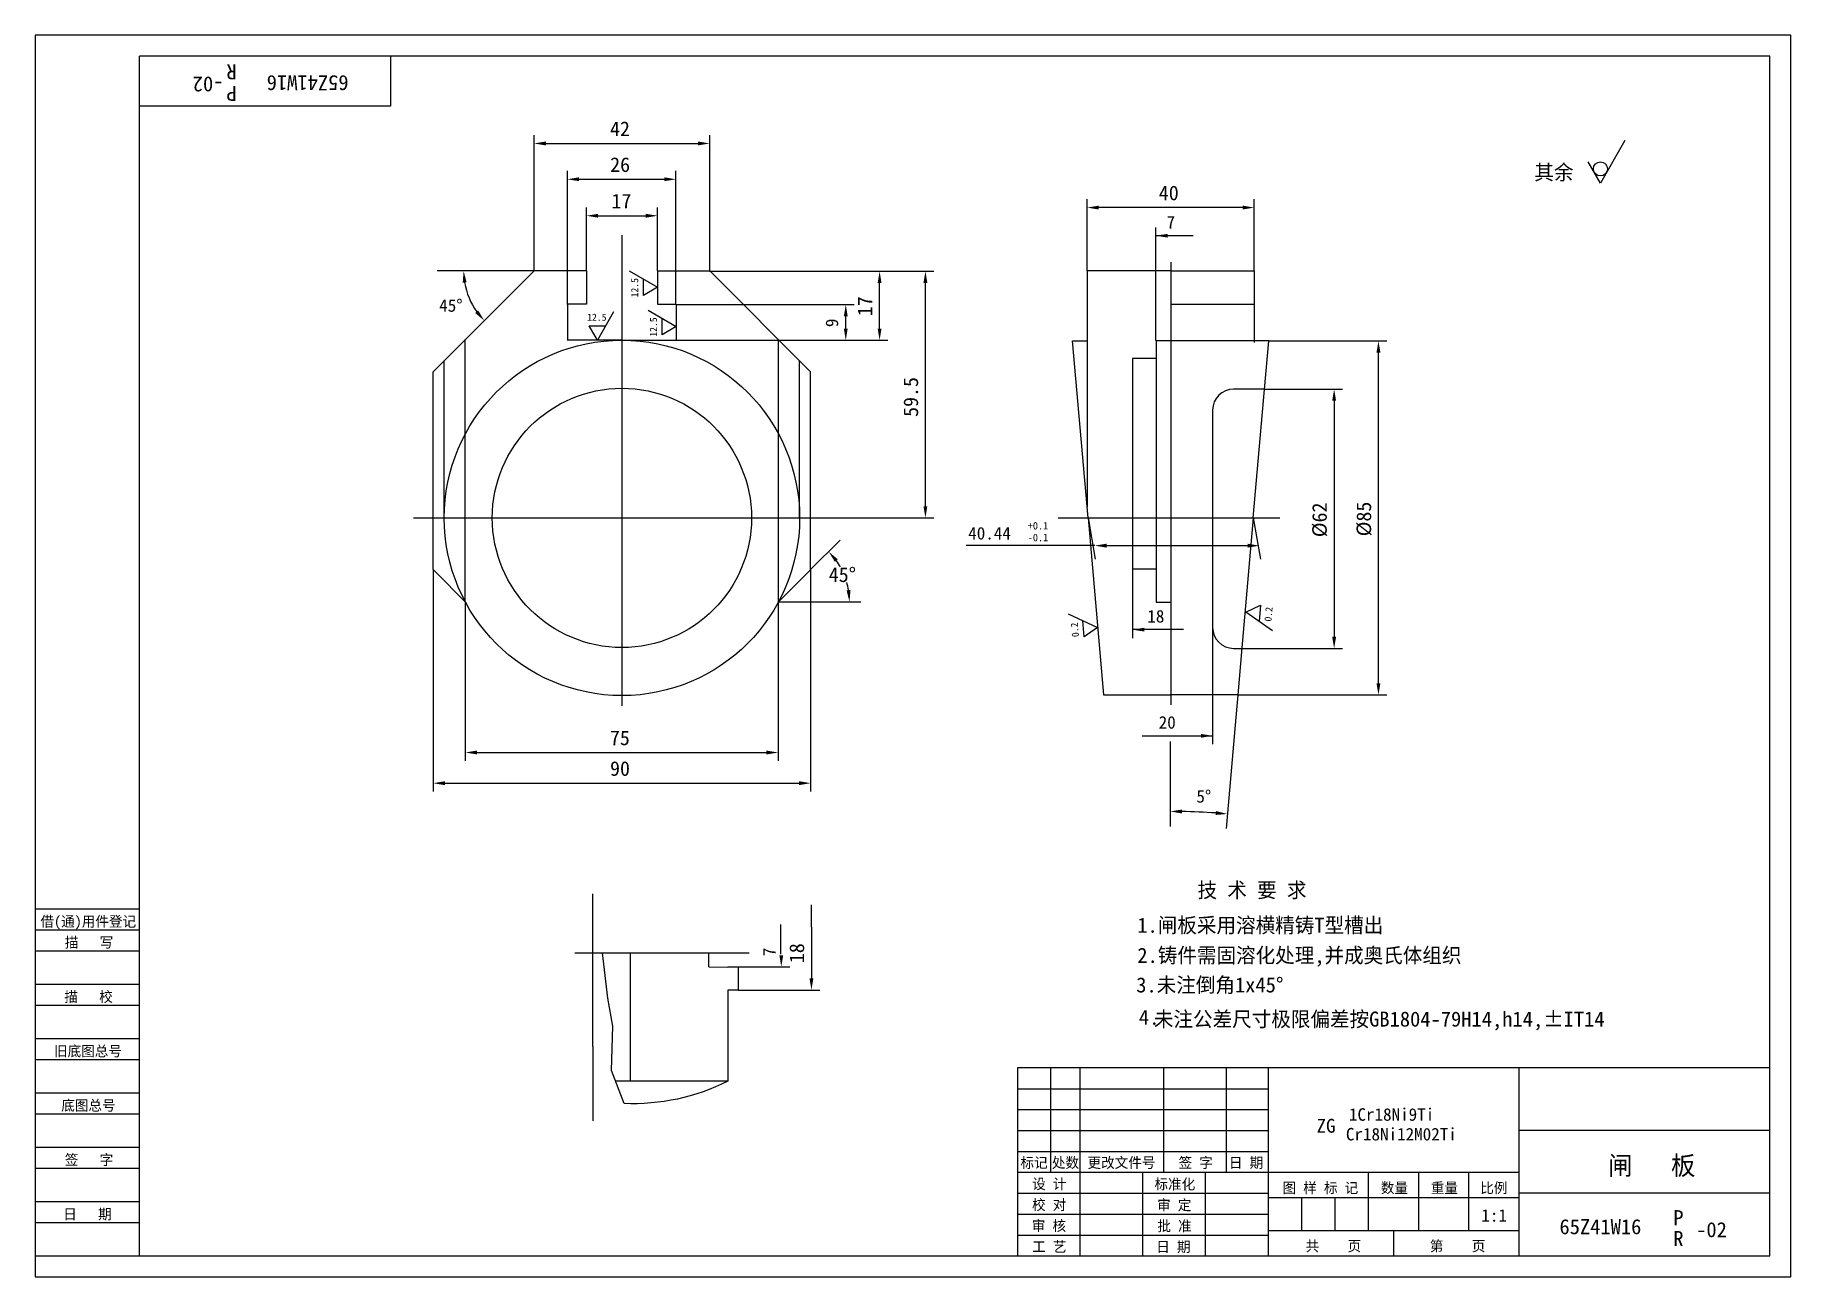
# Model space of a CAD drawing. Header units: metres. Extents: x 0 to 420, y 0 to 297.
import ezdxf

# ---------------------------------------------------------------- set-up
doc = ezdxf.new("R2010")
doc.units = ezdxf.units.M
for name, color, linetype in [('B', 3, 'Continuous'), ('C', 6, 'Continuous'), ('D', 1, 'Continuous'), ('FL', 5, 'Continuous'), ('HA', 5, 'Continuous'), ('T', 7, 'Continuous'), ('TL', 4, 'Continuous')]:
    doc.layers.add(name, color=color, linetype=linetype)

# ---------------------------------------------------------------- blocks, each defined once
blk = doc.blocks.new('TUKUN3')
at = {"layer": 'FL'}
for p, q in [((420, 297), (0, 297)), ((0, 297), (0, 0)), ((420, 0), (420, 297)), ((0, 78), (25, 78)), ((0, 70), (25, 70)), ((0, 65), (25, 65)), ((0, 57), (25, 57)), ((0, 52), (25, 52)), ((243, 25), (243, 50)), ((250, 5), (250, 50)), ((270, 25), (270, 50)), ((285, 25), (285, 50)), ((0, 44), (25, 44)), ((235, 45), (295, 45)), ((0, 39), (25, 39)), ((235, 40), (295, 40)), ((235, 35), (295, 35)), ((0, 31), (25, 31)), ((235, 30), (295, 30)), ((0, 26), (25, 26)), ((280, 5), (280, 25)), ((0, 18), (25, 18)), ((235, 20), (295, 20)), ((0, 13), (25, 13)), ((235, 15), (295, 15)), ((235, 10), (295, 10)), ((0, 0), (420, 0))]:
    blk.add_line(p, q, dxfattribs=at)
at = {"layer": 'TL'}
for p, q in [((415, 292), (25, 292)), ((25, 5), (25, 292)), ((85, 292), (85, 280)), ((415, 5), (415, 292)), ((85, 280), (25, 280)), ((0, 88), (25, 88)), ((0, 83), (25, 83)), ((415, 50), (235, 50)), ((235, 50), (235, 5)), ((295, 5), (295, 50)), ((355, 5), (355, 50)), ((415, 35), (355, 35)), ((355, 25), (235, 25)), ((265, 5), (265, 25)), ((319, 11), (319, 25)), ((331, 11), (331, 25)), ((343, 11), (343, 25)), ((295, 19), (355, 19)), ((303, 11), (303, 19)), ((311, 11), (311, 19)), ((415, 20), (355, 20)), ((355, 11), (295, 11)), ((325, 5), (325, 11)), ((0, 5), (415, 5))]:
    blk.add_line(p, q, dxfattribs=at)
at = {"layer": 'T'}
for s, p in [('借(通)用件登记', (1.26, 83.76)), ('描   写', (7.09, 78.76)), ('描   校', (6.98, 65.76)), ('旧底图总号', (4.52, 52.76)), ('底图总号', (6.25, 39.76)), ('签   字', (7.1, 26.76)), ('标记', (235.71, 26.07)), ('处数', (243.22, 26.07)), ('更改文件号', (251.75, 26.07)), ('签 字', (273.53, 26.07)), ('日 期', (285.57, 26.07)), ('设 计', (238.5, 20.99)), ('标准化', (267.77, 20.93)), ('图 样 标 记', (298.4, 20.04)), ('数量', (321.92, 20.04)), ('重量', (333.88, 20.04)), ('比例', (345.7, 20.04)), ('校 对', (238.48, 15.99)), ('审 定', (268.39, 15.93)), ('日   期', (6.72, 13.76)), ('审 核', (238.41, 10.99)), ('批 准', (268.46, 10.93)), ('工 艺', (238.52, 5.99)), ('日 期', (268.18, 5.93)), ('共    页', (303.91, 6.13)), ('第    页', (333.62, 6.13))]:
    blk.add_text(s, height=2.5, dxfattribs=at).set_placement(p)

msp = doc.modelspace()

# ---------------------------------------------------------------- linework, layer by layer
at = {"layer": 'B'}
for p, q in [((102.91, 161.45), (102.91, 224.17)), ((177.82, 161.45), (177.82, 224.17))]:
    msp.add_line(p, q, dxfattribs=at)
at = {"layer": 'C'}
for p, q in [((140.37, 249.17), (140.37, 136.58)), ((271.64, 242.72), (271.64, 223.93)), ((271.64, 223.93), (271.64, 139.3)), ((90.54, 181.53), (188.27, 181.53)), ((244.75, 181.53), (297.73, 181.53)), ((271.64, 139.3), (271.64, 136.82)), ((133.44, 55.08), (133.44, 91.59)), ((129.1, 77.47), (170.77, 77.47)), ((133.44, 55.08), (133.44, 37.34))]:
    msp.add_line(p, q, dxfattribs=at)
at = {"layer": 'D'}
for p, q in [((119.37, 240.62), (119.37, 273.09)), ((161.37, 240.62), (161.37, 273.09)), ((122.17, 271.09), (158.57, 271.09)), ((380.31, 271.76), (374.45, 261.62)), ((374.45, 261.62), (371.52, 266.69)), ((127.33, 232.56), (127.33, 264.52)), ((130.13, 262.52), (150.49, 262.52)), ((153.29, 232.56), (153.29, 264.52)), ((251.64, 240.62), (251.64, 257.75)), ((291.64, 240.62), (291.64, 257.75)), ((131.87, 240.62), (131.87, 255.8)), ((134.67, 253.8), (146.07, 253.8)), ((148.87, 240.62), (148.87, 255.8)), ((288.84, 255.75), (254.44, 255.75)), ((268.11, 223.94), (268.11, 251.02)), ((276.98, 249.02), (268.11, 249.02)), ((119.37, 240.62), (96.16, 240.62)), ((142.12, 240.6), (148.88, 236.7)), ((161.31, 240.51), (204.01, 240.51)), ((204.01, 240.51), (214.97, 240.51)), ((145.5, 234.75), (145.5, 238.65)), ((148.88, 236.7), (145.5, 234.75)), ((202.01, 226.83), (202.01, 237.71)), ((212.97, 184.33), (212.97, 237.71)), ((146.61, 231.2), (153.37, 227.3)), ((153.48, 232.55), (195.92, 232.55)), ((134.49, 224.06), (132.53, 227.44)), ((132.53, 227.44), (136.44, 227.44)), ((138.39, 230.82), (134.49, 224.06)), ((149.99, 225.35), (149.99, 229.25)), ((153.37, 227.3), (149.99, 225.35)), ((193.92, 226.83), (193.92, 229.75)), ((153.37, 224.03), (195.92, 224.03)), ((195.92, 224.03), (204.01, 224.03)), ((295.12, 223.87), (323.34, 223.87)), ((321.34, 142), (321.34, 221.07)), ((294.11, 212.33), (312.74, 212.33)), ((310.74, 209.53), (310.74, 153.13)), ((188.27, 181.53), (214.97, 181.53)), ((251.87, 181.53), (253.61, 171.69)), ((291.41, 181.53), (293.15, 171.69)), ((185.52, 169.15), (192.59, 176.22)), ((232.24, 174.89), (222.7, 174.89)), ((253.5, 174.89), (232.24, 174.89)), ((256.3, 174.89), (290.06, 174.89)), ((95.21, 169.15), (95.21, 116.08)), ((185.52, 169.15), (185.52, 116.08)), ((262.5, 169.37), (262.5, 152.8)), ((102.91, 161.45), (102.91, 123.42)), ((177.75, 161.57), (177.75, 123.42)), ((177.82, 161.45), (197.56, 161.45)), ((289.6, 159.01), (293.14, 160.66)), ((293.14, 160.66), (292.8, 156.77)), ((247.08, 158.58), (254.15, 155.28)), ((250.95, 153.05), (250.61, 156.93)), ((296, 154.53), (289.6, 159.01)), ((254.15, 155.28), (250.95, 153.05)), ((274.73, 154.8), (262.5, 154.8)), ((281.68, 155.33), (281.68, 127.41)), ((288.68, 150.33), (312.74, 150.33)), ((287.71, 139.2), (286.84, 129.23)), ((287.71, 139.2), (323.34, 139.2)), ((264.84, 129.41), (281.68, 129.41)), ((271.53, 128.02), (271.53, 107.72)), ((286.84, 129.23), (284.91, 107.26)), ((105.71, 125.42), (174.95, 125.42)), ((98.01, 118.08), (182.72, 118.08)), ((185.7, 83.67), (185.7, 88.97)), ((178.36, 77.17), (178.36, 84.28)), ((185.7, 83.67), (185.7, 71.41)), ((168.09, 74.14), (180.5, 74.14)), ((168.17, 68.61), (187.7, 68.61))]:
    msp.add_line(p, q, dxfattribs=at)
msp.add_circle((374.45, 265), 1.69, dxfattribs=at)
for centre, radius, start, end in [((119.37, 240.62), 16.86, 189.53, 215.47), ((177.82, 161.45), 16.99, 29.4, 35.55), ((177.82, 161.45), 16.99, 9.45, 15.93), ((271.53, -45.69), 157.02, 86.02, 88.98)]:
    msp.add_arc(centre, radius, start, end, dxfattribs=at)
for points in [[(122.17, 271.56), (122.17, 270.62), (119.37, 271.09)], [(158.57, 271.56), (158.57, 270.62), (161.37, 271.09)], [(130.13, 262.99), (130.13, 262.06), (127.33, 262.52)], [(150.49, 262.99), (150.49, 262.06), (153.29, 262.52)], [(254.44, 256.22), (254.44, 255.29), (251.64, 255.75)], [(288.84, 256.22), (288.84, 255.29), (291.64, 255.75)], [(134.67, 254.26), (134.67, 253.33), (131.87, 253.8)], [(146.07, 254.26), (146.07, 253.33), (148.87, 253.8)], [(270.91, 248.57), (268.11, 249.02), (270.91, 249.47)], [(102.28, 237.8), (103.21, 237.87), (102.51, 240.62)], [(201.54, 237.71), (202.47, 237.71), (202.01, 240.51)], [(212.5, 237.71), (213.44, 237.71), (212.97, 240.51)], [(105.99, 231.14), (105.28, 230.54), (107.45, 228.7)], [(193.45, 229.75), (194.38, 229.75), (193.92, 232.55)], [(193.45, 226.83), (194.38, 226.83), (193.92, 224.03)], [(201.54, 226.83), (202.47, 226.83), (202.01, 224.03)], [(320.87, 221.07), (321.81, 221.07), (321.34, 223.87)], [(310.27, 209.53), (311.21, 209.53), (310.74, 212.33)], [(212.5, 184.33), (213.44, 184.33), (212.97, 181.53)], [(191.29, 171.03), (192, 171.63), (189.84, 173.46)], [(256.3, 175.36), (256.3, 174.42), (253.5, 174.89)], [(290.06, 175.36), (290.06, 174.42), (292.86, 174.89)], [(195.05, 164.28), (194.12, 164.2), (194.81, 161.45)], [(265.3, 154.35), (262.5, 154.8), (265.3, 155.25)], [(310.27, 153.13), (311.21, 153.13), (310.74, 150.33)], [(320.87, 142), (321.81, 142), (321.34, 139.2)], [(278.88, 129.86), (281.68, 129.41), (278.88, 128.96)], [(105.71, 125.88), (105.71, 124.95), (102.91, 125.42)], [(174.95, 125.88), (174.95, 124.95), (177.75, 125.42)], [(98.01, 118.55), (98.01, 117.62), (95.21, 118.08)], [(182.72, 118.55), (182.72, 117.62), (185.52, 118.08)], [(274.33, 110.84), (274.34, 111.77), (271.53, 111.33)], [(282.46, 111.41), (282.39, 110.48), (285.22, 110.73)], [(178.03, 76.94), (178.96, 76.94), (178.5, 74.14)], [(185.24, 71.41), (186.17, 71.41), (185.7, 68.61)]]:
    msp.add_solid(points, dxfattribs=at)
at = {"layer": 'HA'}
for p, q in [((136.97, 66.65), (135.71, 77.54)), ((138.21, 59.96), (136.97, 66.65)), ((137.87, 49.4), (138.21, 59.96)), ((140.9, 41.47), (137.87, 49.4))]:
    msp.add_line(p, q, dxfattribs=at)
at = {"layer": 'TL'}
for p, q in [((119.37, 240.62), (95.21, 216.47)), ((131.87, 240.62), (119.37, 240.62)), ((131.87, 240.62), (131.87, 232.62)), ((148.87, 240.62), (161.37, 240.62)), ((148.87, 240.62), (148.87, 232.62)), ((161.37, 240.62), (185.52, 216.47)), ((271.64, 240.62), (251.64, 240.62)), ((251.64, 240.62), (251.64, 184.17)), ((271.64, 240.62), (291.64, 240.62)), ((291.64, 240.62), (291.64, 223.52)), ((131.87, 232.62), (127.37, 232.62)), ((127.37, 232.62), (127.37, 224.03)), ((148.87, 232.62), (153.37, 232.62)), ((153.37, 232.62), (153.37, 224.03)), ((291.56, 232.58), (271.74, 232.58)), ((140.37, 224.03), (127.27, 224.03)), ((140.37, 224.03), (153.47, 224.03)), ((251.87, 181.53), (248.17, 223.87)), ((248.17, 223.87), (251.64, 223.87)), ((271.64, 223.87), (268.14, 223.87)), ((268.14, 223.87), (268.14, 161.38)), ((295.12, 223.87), (271.64, 223.87)), ((294.1, 212.24), (295.12, 223.87)), ((97.87, 181.53), (97.87, 219.12)), ((182.87, 181.53), (182.87, 219.12)), ((268, 219.63), (262.5, 219.63)), ((262.5, 219.63), (262.5, 169.37)), ((95.21, 169.15), (95.21, 216.47)), ((185.52, 169.15), (185.52, 216.47)), ((294.11, 212.33), (286.68, 212.33)), ((291.41, 181.53), (294.1, 212.24)), ((281.68, 207.33), (281.68, 155.33)), ((251.87, 181.53), (255.58, 139.2)), ((291.41, 181.53), (288.69, 150.42)), ((95.84, 168.52), (95.21, 169.15)), ((102.91, 161.45), (95.84, 168.52)), ((177.82, 161.45), (184.89, 168.52)), ((184.89, 168.52), (185.57, 169.2)), ((262.5, 169.37), (268, 169.37)), ((268.14, 161.38), (271.66, 161.38)), ((286.68, 150.33), (288.68, 150.33)), ((288.69, 150.42), (287.71, 139.2)), ((255.58, 139.2), (271.77, 139.2)), ((287.71, 139.2), (271.52, 139.2)), ((142.33, 77.54), (142.33, 46.77)), ((161.18, 74.14), (161.18, 77.55)), ((161.18, 74.14), (165.67, 74.11)), ((168.17, 74.11), (165.67, 74.11)), ((168.17, 74.11), (168.17, 68.61)), ((165.67, 68.61), (165.67, 46.83)), ((168.17, 68.61), (165.67, 68.61)), ((165.67, 46.83), (138.85, 46.83))]:
    msp.add_line(p, q, dxfattribs=at)
msp.add_lwpolyline([(165.67, 46.83, -0.13), (140.9, 41.47, -0.17)], format="xyb", dxfattribs=at)
for radius in [42.5, 31]:
    msp.add_circle((140.37, 181.53), radius, dxfattribs=at)
for centre, start, end in [((286.68, 207.33), 90, 180), ((286.68, 155.33), 180, 270)]:
    msp.add_arc(centre, 5, start, end, dxfattribs=at)

# ---------------------------------------------------------------- block references
at = {"layer": 'D'}
msp.add_blockref('TUKUN3', (0, 0), dxfattribs=at)

# ---------------------------------------------------------------- texts
for s, height, rotation, p in [('R', 3.6, 180, (48.21, 290.01)), ('-02', 3.6, 180, (45.06, 287.05)), ('65Z41W16', 3.6, 180, (74.99, 287.36)), ('P', 3.6, 180, (48.21, 284.85)), ('12.5', 1.7, 90, (144.27, 234.27)), ('17', 3.5, 90, (200.26, 229.77)), ('12.5', 1.7, 90, (148.76, 224.87)), ('9', 3, 90, (192.1, 227.16)), ('59.5', 3.5, 90, (211.22, 205.69)), ('%%c62', 3.5, 90, (308.99, 176.91)), ('%%C85', 3.5, 90, (319.59, 177.12)), ('0.2', 1.7, 85, (295.73, 156.69)), ('0.2', 1.7, 95, (249.71, 153.11)), ('7', 3, 90, (177.12, 76.7)), ('18', 3.5, 90, (183.95, 75.04))]:
    msp.add_text(s, height=height, rotation=rotation, dxfattribs=at).set_placement(p)
for s, height, p in [('42', 3.5, (137.53, 272.84)), ('26', 3.5, (137.56, 264.27)), ('其余', 3.6, (358.63, 262.39)), ('40', 3.5, (268.81, 257.5)), ('17', 3.5, (137.87, 255.55)), ('7', 3, (270.66, 250.73)), ('45%%d', 3, (96.67, 230.84)), ('12.5', 1.7, (132.06, 228.67)), ('40.44', 3, (223.21, 176.36)), ('+0.1', 1.8, (237.45, 178.76)), ('-0.1', 1.8, (237.45, 175.94)), ('45%%d', 3.5, (189.85, 166.2)), ('18', 3, (266.05, 156.51)), ('75', 3.5, (137.5, 127.17)), ('20', 3, (268.77, 131.12)), ('90', 3.5, (137.53, 119.83)), ('5%%d', 3, (277.79, 113.43)), ('技 术 要 求', 3.6, (278.06, 90.71)), ('1.闸板采用溶横精铸T型槽出', 3.6, (263.66, 82.31)), ('2.铸件需固溶化处理,并成奥氏体组织', 3.6, (263.66, 75.11)), ('3.未注倒角1x45%%d', 3.6, (263.4, 68.03)), ('4.', 3.6, (264.03, 60.29)), ('未注公差尺寸极限偏差按GB1804-79H14,h14,%%pIT14', 3.6, (267.63, 59.86)), ('ZG', 3.3, (306.56, 34.49)), ('1Cr18Ni9Ti', 3, (314.28, 37.34)), ('Cr18Ni12M02Ti', 3, (313.56, 32.63)), ('闸   板', 4.5, (376.27, 24.37)), ('1:1', 3, (345.96, 13.19)), ('65Z41W16', 3.6, (364.64, 10.21)), ('P', 3.6, (391.87, 12.36)), ('-02', 3.6, (397.34, 9.49)), ('R', 3.6, (391.87, 7.37))]:
    msp.add_text(s, height=height, dxfattribs=at).set_placement(p)

doc.saveas('drawing.dxf')
